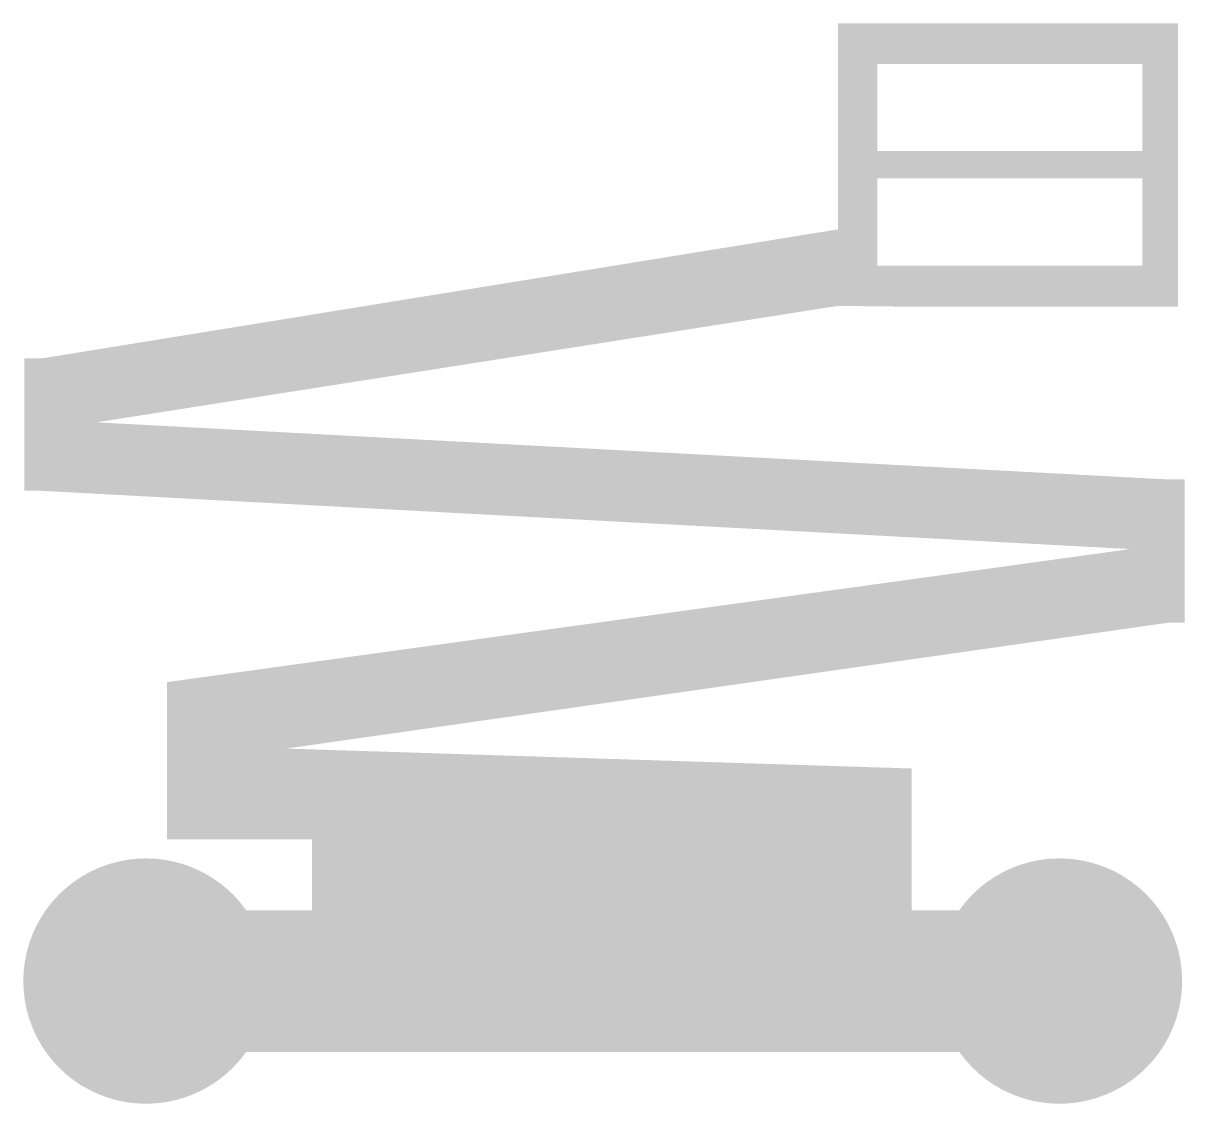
# Model space of a CAD drawing. Header units: inches. Extents: x -0.211 to 0.211, y -0.196 to 0.196.
import ezdxf

# ---------------------------------------------------------------- set-up
doc = ezdxf.new("R2010")
doc.units = ezdxf.units.IN
doc.header["$MEASUREMENT"] = 0

msp = doc.modelspace()

# ---------------------------------------------------------------- hatches: boundary and pattern name
h = msp.add_hatch(color=12)
h.paths.add_polyline_path([(0.0992, 0.13989), (0.19548, 0.13989), (0.19548, 0.10819), (0.0992, 0.10819)], flags=16)
h.paths.add_polyline_path([(0.0992, 0.18149), (0.19548, 0.18149), (0.19548, 0.14978), (0.0992, 0.14978)], flags=16)
edge = h.paths.add_edge_path()
edge.add_arc((0.16536, -0.15168), 0.04456, 215.286, 504.714)
edge.add_line((0.12899, -0.12594), (0.11173, -0.12594))
edge.add_line((0.11173, -0.12594), (0.11173, -0.10021))
edge.add_line((0.11173, -0.10021), (0.11173, -0.07447))
edge.add_line((0.11173, -0.07447), (-0.11537, -0.06723))
edge.add_line((-0.11537, -0.06723), (0.20465, -0.02155))
edge.add_line((0.20465, -0.02155), (0.21087, -0.02155))
edge.add_line((0.21087, -0.02155), (0.21087, 0.03053))
edge.add_line((0.21087, 0.03053), (0.20465, 0.03053))
edge.add_line((0.20465, 0.03053), (-0.18428, 0.05127))
edge.add_line((-0.18428, 0.05127), (0.08496, 0.09357))
edge.add_line((0.08496, 0.09357), (0.11084, 0.09328))
edge.add_line((0.11084, 0.09328), (0.20837, 0.09328))
edge.add_line((0.20837, 0.09328), (0.20837, 0.19624))
edge.add_line((0.20837, 0.19624), (0.08496, 0.19624))
edge.add_line((0.08496, 0.19624), (0.08496, 0.14476))
edge.add_line((0.08496, 0.14476), (0.08496, 0.12136))
edge.add_line((0.08496, 0.12136), (-0.20427, 0.07446))
edge.add_line((-0.20427, 0.07446), (-0.21049, 0.07446))
edge.add_line((-0.21049, 0.07446), (-0.21049, 0.02639))
edge.add_line((-0.21049, 0.02639), (-0.20427, 0.02639))
edge.add_line((-0.20427, 0.02639), (0.19109, 0.00524))
edge.add_line((0.19109, 0.00524), (-0.15868, -0.0431))
edge.add_line((-0.15868, -0.0431), (-0.15868, -0.10021))
edge.add_line((-0.15868, -0.10021), (-0.10601, -0.10021))
edge.add_line((-0.10601, -0.10021), (-0.10601, -0.12594))
edge.add_line((-0.10601, -0.12594), (-0.12994, -0.12594))
edge.add_arc((-0.16631, -0.15168), 0.04456, 35.286, 324.714)
edge.add_line((-0.12994, -0.17742), (0.12899, -0.17742))

doc.saveas('drawing.dxf')
